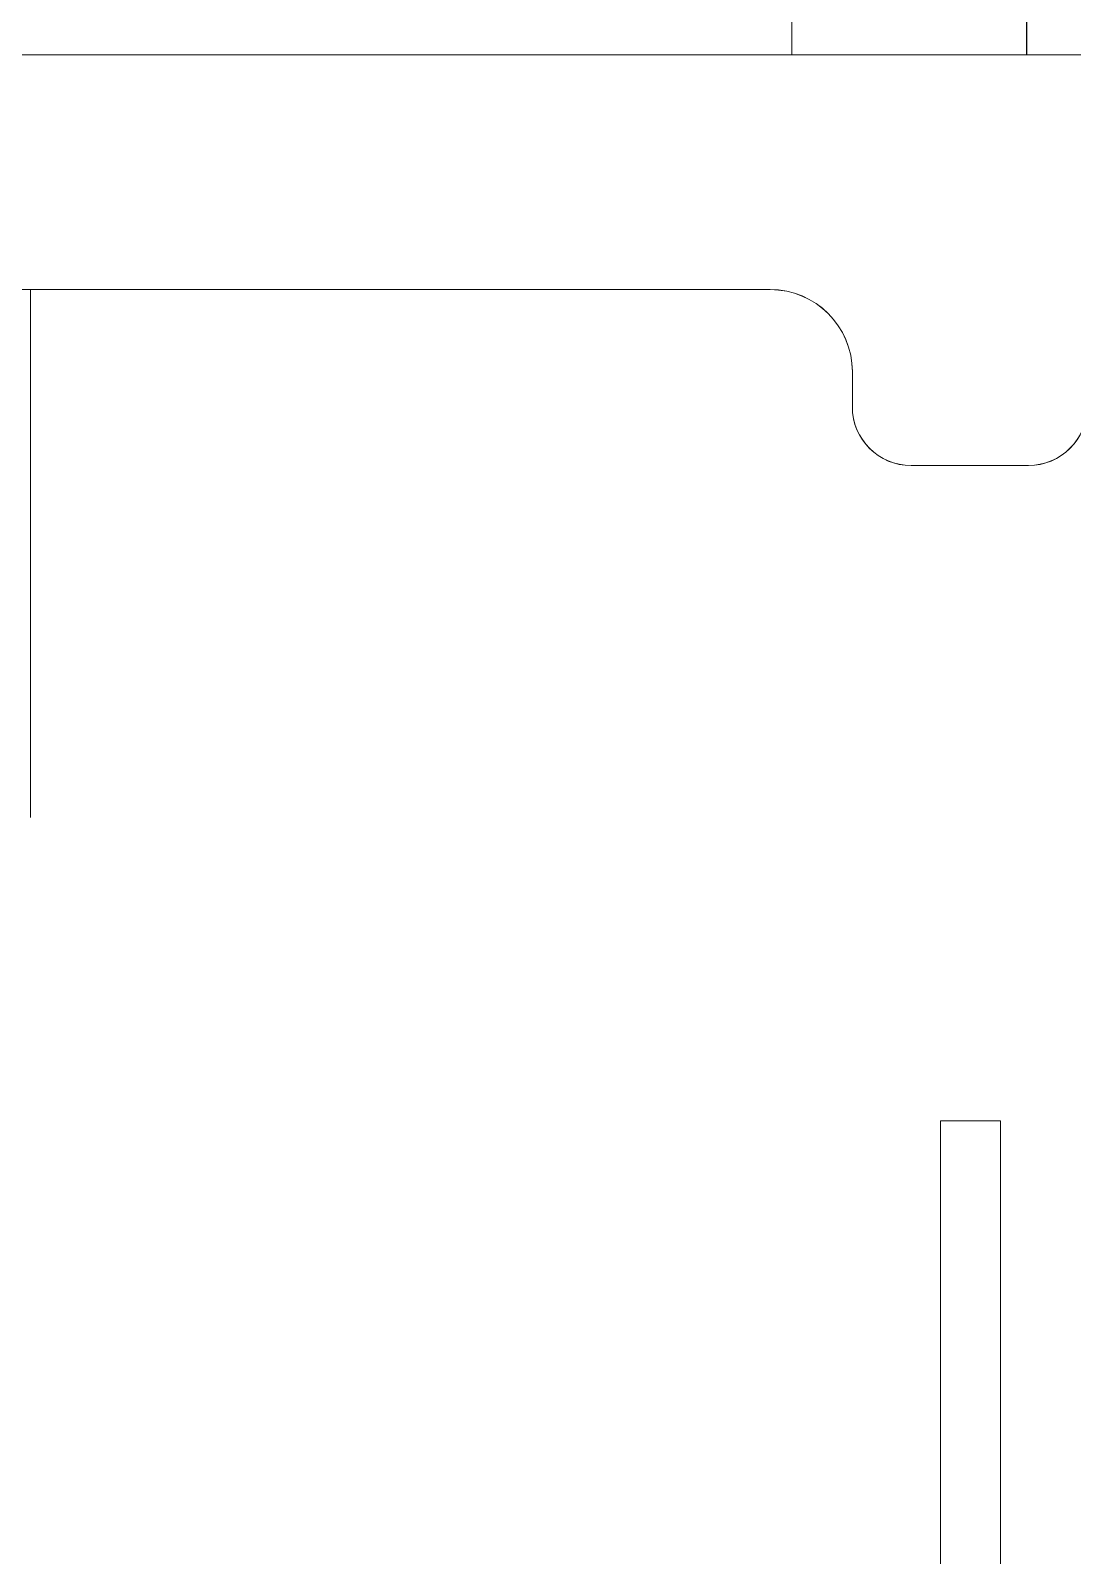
# Model space of a CAD drawing. Header units: metres. Extents: x -232 to 581, y 30 to 789.
# Drawn here: x 228.863 to 229.75, y 676.268 to 677.567 of the extents above; entities that cross this region are included whole.
import ezdxf

# ---------------------------------------------------------------- set-up
doc = ezdxf.new("R2010")
doc.units = ezdxf.units.M
for name, color, linetype, lineweight in [('A-DOOR', 35, 'Continuous', 5), ('A-WALL', 250, 'Continuous', 20), ('baños', 140, 'Continuous', 0), ('muros bajitos', 252, 'Continuous', 5)]:
    doc.layers.add(name, color=color, linetype=linetype, lineweight=lineweight)
doc.styles.get("Standard").update_dxf_attribs({"font": 'arial.ttf'})

# ---------------------------------------------------------------- blocks, each defined once
blk = doc.blocks.new('21.11.2025 LN09 2DO NIVEL')
at = {"layer": 'A-DOOR', "color": 18, "true_color": 0x000000}
blk.add_lwpolyline([(268.3035, 159.293), (268.3035, 158.343), (268.3546, 158.343), (268.3546, 159.293)], close=True, dxfattribs=at)
at = {"layer": 'A-WALL', "color": 18, "true_color": 0x000000}
for p, q in [((267.4685, 160.2014), (269.5385, 160.2014)), ((267.4685, 160.0014), (268.1585, 160.0014)), ((268.2285, 159.9314), (268.2285, 159.9014)), ((268.3785, 159.8514), (268.2785, 159.8514))]:
    blk.add_line(p, q, dxfattribs=at)
for centre, radius, start, end in [((268.1585, 159.9314), 0.07, 0, 90), ((268.2785, 159.9014), 0.05, 180, 270), ((268.3785, 159.9014), 0.05, 270, 0)]:
    blk.add_arc(centre, radius, start, end, dxfattribs=at)
at = {"layer": 'baños', "color": 18, "true_color": 0x000000}
blk.add_line((267.5286, 160.0014), (267.5286, 159.5515), dxfattribs=at)
at = {"layer": 'muros bajitos', "color": 18, "true_color": 0x000000}
for p, q in [((268.3769, 160.2014), (268.3769, 160.944)), ((268.1769, 160.2014), (268.1769, 160.744))]:
    blk.add_line(p, q, dxfattribs=at)
at = {"layer": 'baños', "color": 18, "linetype": 'Continuous', "true_color": 0x000000, "flags": 8}
for tag, p in [('TRADENAME', (265.5139, 159.7825, 0)), ('MODELNUMBER', (265.5139, 159.7825, 0)), ('PRODUCT', (265.5139, 159.7825, 0)), ('MATERIAL', (265.5139, 159.7824, 0)), ('MODELNUMBER', (266.6886, 159.7825, 0)), ('PRODUCT', (266.6886, 159.7825, 0)), ('TRADENAME', (266.6886, 159.7825, 0)), ('MATERIAL', (266.6886, 159.7824, 0))]:
    blk.add_attdef(tag, p, '', height=0.0000254, rotation=180.0001, dxfattribs=at)
blk = doc.blocks.new('20.03.2026 LN 09 SEGUNDO NIVEL ARQ')
at = {"layer": 'A-DOOR', "color": 5}
blk.add_lwpolyline([(86.5709, -43.407), (86.5709, -44.357), (86.622, -44.357), (86.622, -43.407)], close=True, dxfattribs=at)
at = {"layer": 'A-WALL', "color": 5}
for p, q in [((85.736, -42.4986), (87.8059, -42.4986)), ((85.736, -42.6986), (86.4259, -42.6986)), ((86.4959, -42.7686), (86.4959, -42.7986)), ((86.6459, -42.8486), (86.5459, -42.8486))]:
    blk.add_line(p, q, dxfattribs=at)
for centre, radius, start, end in [((86.4259, -42.7686), 0.07, 0, 90), ((86.5459, -42.7986), 0.05, 180, 270), ((86.6459, -42.7986), 0.05, 270, 0)]:
    blk.add_arc(centre, radius, start, end, dxfattribs=at)
at = {"layer": 'baños', "color": 5}
blk.add_line((85.796, -42.6986), (85.796, -43.1486), dxfattribs=at)
at = {"layer": 'muros bajitos', "color": 5}
for p, q in [((86.6444, -42.4986), (86.6444, -41.756)), ((86.4444, -42.4986), (86.4444, -41.956))]:
    blk.add_line(p, q, dxfattribs=at)
at = {"layer": 'baños', "color": 5, "linetype": 'Continuous', "flags": 8}
for tag, p in [('MODELNUMBER', (83.7813, -42.9175, 0)), ('MATERIAL', (83.7813, -42.9176, 0)), ('PRODUCT', (83.7813, -42.9176, 0)), ('TRADENAME', (83.7813, -42.9176, 0)), ('MODELNUMBER', (84.956, -42.9175, 0)), ('TRADENAME', (84.956, -42.9176, 0)), ('MATERIAL', (84.956, -42.9176, 0)), ('PRODUCT', (84.956, -42.9176, 0))]:
    blk.add_attdef(tag, p, '', height=0.0000254, rotation=180.0001, dxfattribs=at)
at = {"layer": 'baños', "color": 5, "linetype": 'Continuous'}
for tag, p, rotation in [('TRADENAME', (85.8912, -56.9933), 180.0001), ('MODELNUMBER', (85.8912, -56.9934), 180.0001), ('MATERIAL', (85.8914, -56.9932), 180.0001), ('PRODUCT', (85.8914, -56.9933), 180.0001), ('MODELNUMBER', (86.6008, -56.9934), 179.9999), ('MATERIAL', (86.6008, -56.9932), 179.9999), ('PRODUCT', (86.6008, -56.9933), 179.9999), ('TRADENAME', (86.6008, -56.9933), 179.9999)]:
    blk.add_attdef(tag, p, '', height=0.0000254, rotation=rotation, dxfattribs=at)

msp = doc.modelspace()

# ---------------------------------------------------------------- block references
at = {"color": 1}
for name, p in [('20.03.2026 LN 09 SEGUNDO NIVEL ARQ', (143.0668, 720.0451)), ('21.11.2025 LN09 2DO NIVEL', (-38.6658, 517.345))]:
    msp.add_blockref(name, p, dxfattribs=at)

doc.saveas('drawing.dxf')
